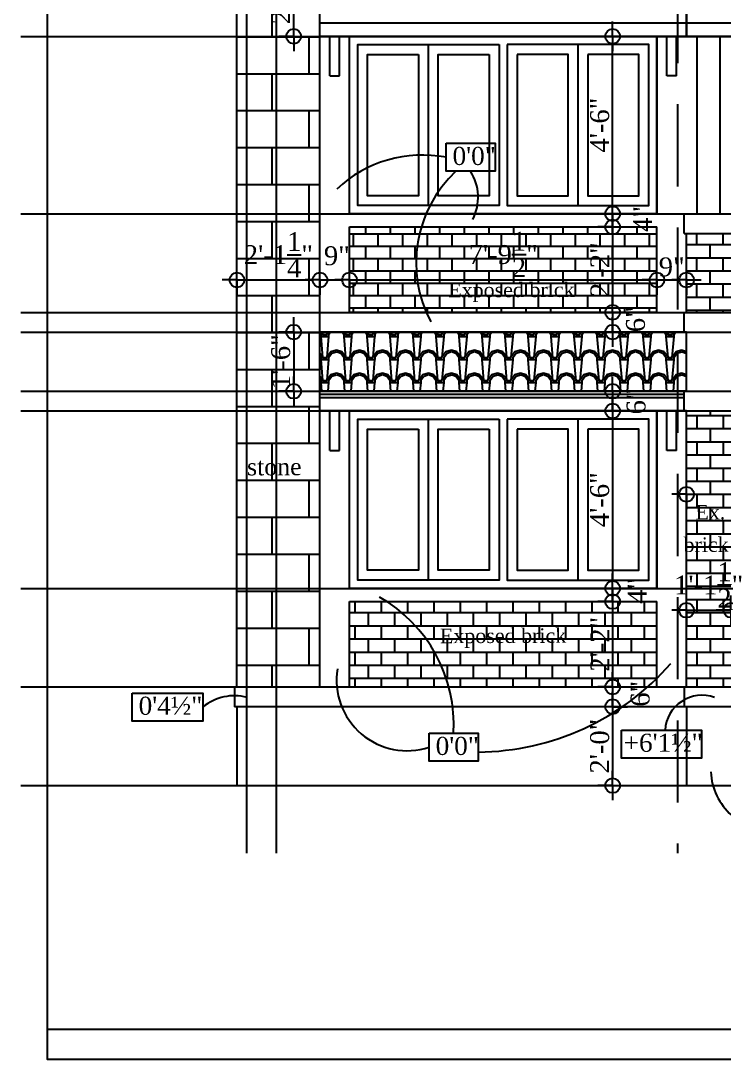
# Model space of a CAD drawing. Extents: x -4781 to 3971, y -2954 to -1072.
# Drawn here: x -2335.1 to -2121.1, y -1567 to -1251 of the extents above; entities that cross this region are included whole.
import ezdxf

# ---------------------------------------------------------------- set-up
doc = ezdxf.new("R2010")
doc.units = 0
doc.header["$LTSCALE"] = 20
doc.header["$MEASUREMENT"] = 0
doc.header["$PDMODE"] = 34
doc.linetypes.add('HIDDEN', pattern=[0.375, 0.25, -0.125])
doc.layers.get('0').update_dxf_attribs({"linetype": 'CONTINUOUS'})
doc.layers.get('DEFPOINTS').update_dxf_attribs({"linetype": 'CONTINUOUS'})
for name, color, linetype in [('border', 230, 'CONTINUOUS'), ('DIMLINE', 254, 'CONTINUOUS'), ('levels', 2, 'CONTINUOUS'), ('Stone', 8, 'CONTINUOUS'), ('TEXTS', 2, 'CONTINUOUS'), ('tile', 22, 'CONTINUOUS'), ('wall', 13, 'CONTINUOUS'), ('WINDOW', 4, 'CONTINUOUS'), ('WOOD', 7, 'CONTINUOUS')]:
    doc.layers.add(name, color=color, linetype=linetype)
doc.layers.add('correct', color=230, linetype='CONTINUOUS', plot=False)
doc.layers.add('guide', color=211, linetype='CONTINUOUS', plot=False)
doc.styles.add('DIMTEXT', font='times_1.ttf')
doc.styles.add('STYLE1', font='times_1.ttf')
doc.styles.add('style5', font='times_1.ttf')
doc.dimstyles.new('ARCH_48_0', dxfattribs={"dimtxt": 5.75, "dimasz": 2.25, "dimexe": 0.25, "dimexo": 0, "dimgap": 1, "dimtad": 1, "dimzin": 3, "dimdsep": 46, "dimlunit": 4, "dimtxsty": 'DIMTEXT', "dimblk": 'BLK', "dimcen": 0, "dimdle": 0.09375, "dimse1": 1, "dimse2": 1, "dimclrd": 254, "dimclrt": 3, "dimadec": 1, "dimazin": 0, "dimtfac": 1, "dimtix": 1, "dimtmove": 2, "dimatfit": 3, "dimldrblk": 'NONE', "dimfxl": 0.25, "dimtvp": 1.4625, "dimtolj": 1, "dimtzin": 15, "dimarcsym": 0})
pattern_1 = [(0, (-381.3477, -1627.0678), (0, 4), []), (90, (-381.348, -1627.068), (-8, 5e-16), [4, -4]), (90, (-377.348, -1627.068), (-8, 5e-16), [-4, 4])]

# ---------------------------------------------------------------- blocks, each defined once
blk = doc.blocks.new('A$C11477B86')
at = {"layer": 'WINDOW'}
for p, q in [((-24, -49), (-24, 0)), ((21.5, -49), (21.5, 0))]:
    blk.add_line(p, q, dxfattribs=at)
for points in [[(-48, 2.5), (45.5, 2.5), (45.5, -51.5), (-48, -51.5)], [(-2.5, 0), (-2.5, -49), (-45.5, -49), (-45.5, 0)], [(0, 0), (0, -49), (43, -49), (43, 0)], [(-27, -3), (-27, -46), (-42.5, -46), (-42.5, -3)], [(-5.5, -3), (-5.5, -46), (-21, -46), (-21, -3)], [(3, -3), (3, -46), (18.5, -46), (18.5, -3)], [(24.5, -3), (24.5, -46), (40, -46), (40, -3)]]:
    blk.add_lwpolyline(points, close=True, dxfattribs=at)
blk = doc.blocks.new('*U504')
blk.add_blockref('A$C11477B86', (1.25, -2.5))
blk = doc.blocks.new('BLK')
for q in [(0, 2), (-2, 0), (2, 0), (0, -2)]:
    blk.add_line((0, 0), q)
blk.add_circle((0, 0), 1)
blk = doc.blocks.new('*D513')
at = {"layer": 'DEFPOINTS', "color": 0, "lineweight": -2, "transparency": 16777216}
for p in [(-2244.1, -1313.78), (-2269.35, -1315.7), (-2244.1, -1329.84)]:
    blk.add_point(p, dxfattribs=at)
at = {"layer": 'DIMLINE', "color": 254, "lineweight": -2, "transparency": 16777216}
blk.add_line((-2267.1, -1329.84), (-2246.35, -1329.84), dxfattribs=at)
at = {"layer": 'DIMLINE', "color": 254, "lineweight": -2, "transparency": 16777216, "xscale": 2.25, "yscale": 2.25, "zscale": 2.25, "rotation": 180}
blk.add_blockref('BLK', (-2269.35, -1329.84), dxfattribs=at)
at = {"layer": 'DIMLINE', "color": 254, "lineweight": -2, "transparency": 16777216, "xscale": 2.25, "yscale": 2.25, "zscale": 2.25}
blk.add_blockref('BLK', (-2244.1, -1329.84), dxfattribs=at)
at = {"layer": 'DIMLINE', "color": 3, "lineweight": -2, "transparency": 16777216, "insert": (-2256.73, -1322.14), "char_height": 5.75, "attachment_point": 5, "style": 'DIMTEXT'}
blk.add_mtext('\\A1;2\'-1{\\H1.000000x;\\S1/4;}"', dxfattribs=at)
blk = doc.blocks.new('_None')
blk = doc.blocks.new('*D514')
at = {"layer": 'DEFPOINTS', "color": 0, "lineweight": -2, "transparency": 16777216}
for p in [(-2235.1, -1329.84), (-2244.1, -1336.34), (-2235.1, -1336.34)]:
    blk.add_point(p, dxfattribs=at)
at = {"layer": 'DIMLINE', "color": 254, "lineweight": -2, "transparency": 16777216}
blk.add_line((-2241.85, -1329.84), (-2237.35, -1329.84), dxfattribs=at)
at = {"layer": 'DIMLINE', "color": 254, "lineweight": -2, "transparency": 16777216, "xscale": 2.25, "yscale": 2.25, "zscale": 2.25, "rotation": 180}
blk.add_blockref('BLK', (-2244.1, -1329.84), dxfattribs=at)
at = {"layer": 'DIMLINE', "color": 254, "lineweight": -2, "transparency": 16777216, "xscale": 2.25, "yscale": 2.25, "zscale": 2.25}
blk.add_blockref('BLK', (-2235.1, -1329.84), dxfattribs=at)
at = {"layer": 'DIMLINE', "color": 3, "lineweight": -2, "transparency": 16777216, "insert": (-2238.95, -1322.5), "char_height": 5.75, "attachment_point": 5, "style": 'DIMTEXT'}
blk.add_mtext('\\A1;9"', dxfattribs=at)
blk = doc.blocks.new('*D515')
at = {"layer": 'DEFPOINTS', "color": 0, "lineweight": -2, "transparency": 16777216}
for p in [(-2141.6, -1329.84), (-2235.1, -1336.34), (-2141.6, -1336.34)]:
    blk.add_point(p, dxfattribs=at)
at = {"layer": 'DIMLINE', "color": 254, "lineweight": -2, "transparency": 16777216}
blk.add_line((-2232.85, -1329.84), (-2143.85, -1329.84), dxfattribs=at)
at = {"layer": 'DIMLINE', "color": 254, "lineweight": -2, "transparency": 16777216, "xscale": 2.25, "yscale": 2.25, "zscale": 2.25, "rotation": 180}
blk.add_blockref('BLK', (-2235.1, -1329.84), dxfattribs=at)
at = {"layer": 'DIMLINE', "color": 254, "lineweight": -2, "transparency": 16777216, "xscale": 2.25, "yscale": 2.25, "zscale": 2.25}
blk.add_blockref('BLK', (-2141.6, -1329.84), dxfattribs=at)
at = {"layer": 'DIMLINE', "color": 3, "lineweight": -2, "transparency": 16777216, "insert": (-2188.35, -1322.08), "char_height": 5.75, "attachment_point": 5, "style": 'DIMTEXT'}
blk.add_mtext('\\A1;7\'-9{\\H1.000000x;\\S1/2;}"', dxfattribs=at)
blk = doc.blocks.new('*D516')
at = {"layer": 'DEFPOINTS', "color": 0, "lineweight": -2, "transparency": 16777216}
for p in [(-2141.6, -1320.82), (-2132.6, -1320.82), (-2132.6, -1329.84)]:
    blk.add_point(p, dxfattribs=at)
at = {"layer": 'DIMLINE', "color": 254, "lineweight": -2, "transparency": 16777216}
blk.add_line((-2139.35, -1329.84), (-2134.85, -1329.84), dxfattribs=at)
at = {"layer": 'DIMLINE', "color": 254, "lineweight": -2, "transparency": 16777216, "xscale": 2.25, "yscale": 2.25, "zscale": 2.25, "rotation": 180}
blk.add_blockref('BLK', (-2141.6, -1329.84), dxfattribs=at)
at = {"layer": 'DIMLINE', "color": 254, "lineweight": -2, "transparency": 16777216, "xscale": 2.25, "yscale": 2.25, "zscale": 2.25}
blk.add_blockref('BLK', (-2132.6, -1329.84), dxfattribs=at)
at = {"layer": 'DIMLINE', "color": 3, "lineweight": -2, "transparency": 16777216, "insert": (-2137.1, -1325.9), "char_height": 5.75, "attachment_point": 5, "style": 'DIMTEXT'}
blk.add_mtext('\\A1;9"', dxfattribs=at)
blk = doc.blocks.new('*D517')
at = {"layer": 'DEFPOINTS', "color": 0, "lineweight": -2, "transparency": 16777216}
for p in [(-2148.14, -1313.7), (-2155.07, -1339.7), (-2148.14, -1339.7)]:
    blk.add_point(p, dxfattribs=at)
at = {"layer": 'DIMLINE', "color": 254, "lineweight": -2, "transparency": 16777216}
blk.add_line((-2155.07, -1315.95), (-2155.07, -1337.45), dxfattribs=at)
at = {"layer": 'DIMLINE', "color": 254, "lineweight": -2, "transparency": 16777216, "xscale": 2.25, "yscale": 2.25, "zscale": 2.25}
for p, rotation in [((-2155.07, -1313.7), 90), ((-2155.07, -1339.7), 270)]:
    blk.add_blockref('BLK', p, dxfattribs=dict(at, rotation=rotation))
at = {"layer": 'DIMLINE', "color": 3, "lineweight": -2, "transparency": 16777216, "insert": (-2158.95, -1326.7), "char_height": 5.75, "attachment_point": 5, "rotation": 90, "style": 'DIMTEXT'}
blk.add_mtext('\\A1;2\'-2"', dxfattribs=at)
blk = doc.blocks.new('*D518')
at = {"layer": 'DEFPOINTS', "color": 0, "lineweight": -2, "transparency": 16777216}
for p in [(-2162.73, -1309.7), (-2155.07, -1309.7), (-2162.73, -1313.7)]:
    blk.add_point(p, dxfattribs=at)
at = {"layer": 'DIMLINE', "color": 254, "lineweight": -2, "transparency": 16777216}
for p, q in [((-2155.07, -1307.45), (-2155.07, -1305.2)), ((-2155.07, -1313.7), (-2155.07, -1309.7)), ((-2155.07, -1315.95), (-2155.07, -1318.2))]:
    blk.add_line(p, q, dxfattribs=at)
at = {"layer": 'DIMLINE', "color": 254, "lineweight": -2, "transparency": 16777216, "xscale": 2.25, "yscale": 2.25, "zscale": 2.25}
for p, rotation in [((-2155.07, -1309.7), 270), ((-2155.07, -1313.7), 90)]:
    blk.add_blockref('BLK', p, dxfattribs=dict(at, rotation=rotation))
at = {"layer": 'DIMLINE', "color": 3, "lineweight": -2, "transparency": 16777216, "insert": (-2145.94, -1311.25), "char_height": 5.75, "attachment_point": 5, "rotation": 90, "style": 'DIMTEXT'}
blk.add_mtext('\\A1;4"', dxfattribs=at)
blk = doc.blocks.new('*D519')
at = {"layer": 'DEFPOINTS', "color": 0, "lineweight": -2, "transparency": 16777216}
for p in [(-2148.14, -1339.7), (-2155.07, -1345.7), (-2148.14, -1345.7)]:
    blk.add_point(p, dxfattribs=at)
at = {"layer": 'DIMLINE', "color": 254, "lineweight": -2, "transparency": 16777216}
for p, q in [((-2155.07, -1337.45), (-2155.07, -1335.2)), ((-2155.07, -1339.7), (-2155.07, -1345.7)), ((-2155.07, -1347.95), (-2155.07, -1350.2))]:
    blk.add_line(p, q, dxfattribs=at)
at = {"layer": 'DIMLINE', "color": 254, "lineweight": -2, "transparency": 16777216, "xscale": 2.25, "yscale": 2.25, "zscale": 2.25}
for p, rotation in [((-2155.07, -1339.7), 270), ((-2155.07, -1345.7), 90)]:
    blk.add_blockref('BLK', p, dxfattribs=dict(at, rotation=rotation))
at = {"layer": 'DIMLINE', "color": 3, "lineweight": -2, "transparency": 16777216, "insert": (-2148.09, -1341.79), "char_height": 5.75, "attachment_point": 5, "rotation": 90, "style": 'DIMTEXT'}
blk.add_mtext('\\A1;6"', dxfattribs=at)
blk = doc.blocks.new('*D520')
at = {"layer": 'DEFPOINTS', "color": 0, "lineweight": -2, "transparency": 16777216}
for p in [(-2172.15, -1345.7), (-2252.09, -1363.7), (-2126.68, -1363.7)]:
    blk.add_point(p, dxfattribs=at)
at = {"layer": 'DIMLINE', "color": 254, "lineweight": -2, "transparency": 16777216}
blk.add_line((-2252.09, -1347.95), (-2252.09, -1361.45), dxfattribs=at)
at = {"layer": 'DIMLINE', "color": 254, "lineweight": -2, "transparency": 16777216, "xscale": 2.25, "yscale": 2.25, "zscale": 2.25}
for p, rotation in [((-2252.09, -1345.7), 90), ((-2252.09, -1363.7), 270)]:
    blk.add_blockref('BLK', p, dxfattribs=dict(at, rotation=rotation))
at = {"layer": 'DIMLINE', "color": 3, "lineweight": -2, "transparency": 16777216, "insert": (-2256.01, -1354.7), "char_height": 5.75, "attachment_point": 5, "rotation": 90, "style": 'DIMTEXT'}
blk.add_mtext('\\A1;1\'-6"', dxfattribs=at)
blk = doc.blocks.new('*D521')
at = {"layer": 'DEFPOINTS', "color": 0, "lineweight": -2, "transparency": 16777216}
for p in [(-2126.68, -1363.7), (-2155.07, -1369.7), (-2126.68, -1369.7)]:
    blk.add_point(p, dxfattribs=at)
at = {"layer": 'DIMLINE', "color": 254, "lineweight": -2, "transparency": 16777216}
for p, q in [((-2155.07, -1361.45), (-2155.07, -1359.2)), ((-2155.07, -1363.7), (-2155.07, -1369.7)), ((-2155.07, -1371.95), (-2155.07, -1374.2))]:
    blk.add_line(p, q, dxfattribs=at)
at = {"layer": 'DIMLINE', "color": 254, "lineweight": -2, "transparency": 16777216, "xscale": 2.25, "yscale": 2.25, "zscale": 2.25}
for p, rotation in [((-2155.07, -1363.7), 270), ((-2155.07, -1369.7), 90)]:
    blk.add_blockref('BLK', p, dxfattribs=dict(at, rotation=rotation))
at = {"layer": 'DIMLINE', "color": 3, "lineweight": -2, "transparency": 16777216, "insert": (-2147.92, -1366.8), "char_height": 5.75, "attachment_point": 5, "rotation": 90, "style": 'DIMTEXT'}
blk.add_mtext('\\A1;6"', dxfattribs=at)
blk = doc.blocks.new('*D522')
at = {"layer": 'DEFPOINTS', "color": 0, "lineweight": -2, "transparency": 16777216}
for p in [(-2128.3, -1369.7), (-2155.07, -1423.7), (-2145.08, -1423.7)]:
    blk.add_point(p, dxfattribs=at)
at = {"layer": 'DIMLINE', "color": 254, "lineweight": -2, "transparency": 16777216}
blk.add_line((-2155.07, -1371.95), (-2155.07, -1421.45), dxfattribs=at)
at = {"layer": 'DIMLINE', "color": 254, "lineweight": -2, "transparency": 16777216, "xscale": 2.25, "yscale": 2.25, "zscale": 2.25}
for p, rotation in [((-2155.07, -1369.7), 90), ((-2155.07, -1423.7), 270)]:
    blk.add_blockref('BLK', p, dxfattribs=dict(at, rotation=rotation))
at = {"layer": 'DIMLINE', "color": 3, "lineweight": -2, "transparency": 16777216, "insert": (-2159, -1396.7), "char_height": 5.75, "attachment_point": 5, "rotation": 90, "style": 'DIMTEXT'}
blk.add_mtext('\\A1;4\'-6"', dxfattribs=at)
blk = doc.blocks.new('*D523')
at = {"layer": 'DEFPOINTS', "color": 0, "lineweight": -2, "transparency": 16777216}
for p in [(-2145.08, -1423.7), (-2155.07, -1427.7), (-2145.24, -1427.7)]:
    blk.add_point(p, dxfattribs=at)
at = {"layer": 'DIMLINE', "color": 254, "lineweight": -2, "transparency": 16777216}
for p, q in [((-2155.07, -1421.45), (-2155.07, -1419.2)), ((-2155.07, -1423.7), (-2155.07, -1427.7)), ((-2155.07, -1429.95), (-2155.07, -1432.2))]:
    blk.add_line(p, q, dxfattribs=at)
at = {"layer": 'DIMLINE', "color": 254, "lineweight": -2, "transparency": 16777216, "xscale": 2.25, "yscale": 2.25, "zscale": 2.25}
for p, rotation in [((-2155.07, -1423.7), 270), ((-2155.07, -1427.7), 90)]:
    blk.add_blockref('BLK', p, dxfattribs=dict(at, rotation=rotation))
at = {"layer": 'DIMLINE', "color": 3, "lineweight": -2, "transparency": 16777216, "insert": (-2147.64, -1424.44), "char_height": 5.75, "attachment_point": 5, "rotation": 90, "style": 'DIMTEXT'}
blk.add_mtext('\\A1;4"', dxfattribs=at)
blk = doc.blocks.new('*D524')
at = {"layer": 'DEFPOINTS', "color": 0, "lineweight": -2, "transparency": 16777216}
for p in [(-2147.13, -1427.7), (-2155.07, -1453.7), (-2145.24, -1453.7)]:
    blk.add_point(p, dxfattribs=at)
at = {"layer": 'DIMLINE', "color": 254, "lineweight": -2, "transparency": 16777216}
blk.add_line((-2155.07, -1429.95), (-2155.07, -1451.45), dxfattribs=at)
at = {"layer": 'DIMLINE', "color": 254, "lineweight": -2, "transparency": 16777216, "xscale": 2.25, "yscale": 2.25, "zscale": 2.25}
for p, rotation in [((-2155.07, -1427.7), 90), ((-2155.07, -1453.7), 270)]:
    blk.add_blockref('BLK', p, dxfattribs=dict(at, rotation=rotation))
at = {"layer": 'DIMLINE', "color": 3, "lineweight": -2, "transparency": 16777216, "insert": (-2158.95, -1440.7), "char_height": 5.75, "attachment_point": 5, "rotation": 90, "style": 'DIMTEXT'}
blk.add_mtext('\\A1;2\'-2"', dxfattribs=at)
blk = doc.blocks.new('*D525')
at = {"layer": 'DEFPOINTS', "color": 0, "lineweight": -2, "transparency": 16777216}
for p in [(-2145.24, -1453.7), (-2155.07, -1459.7), (-2145.24, -1459.7)]:
    blk.add_point(p, dxfattribs=at)
at = {"layer": 'DIMLINE', "color": 254, "lineweight": -2, "transparency": 16777216}
for p, q in [((-2155.07, -1451.45), (-2155.07, -1449.2)), ((-2155.07, -1453.7), (-2155.07, -1459.7)), ((-2155.07, -1461.95), (-2155.07, -1464.2))]:
    blk.add_line(p, q, dxfattribs=at)
at = {"layer": 'DIMLINE', "color": 254, "lineweight": -2, "transparency": 16777216, "xscale": 2.25, "yscale": 2.25, "zscale": 2.25}
for p, rotation in [((-2155.07, -1453.7), 270), ((-2155.07, -1459.7), 90)]:
    blk.add_blockref('BLK', p, dxfattribs=dict(at, rotation=rotation))
at = {"layer": 'DIMLINE', "color": 3, "lineweight": -2, "transparency": 16777216, "insert": (-2146.68, -1455.77), "char_height": 5.75, "attachment_point": 5, "rotation": 90, "style": 'DIMTEXT'}
blk.add_mtext('\\A1;6"', dxfattribs=at)
blk = doc.blocks.new('*D526')
at = {"layer": 'DEFPOINTS', "color": 0, "lineweight": -2, "transparency": 16777216}
for p in [(-2140.75, -1459.7), (-2155.07, -1483.7), (-2137.13, -1483.7)]:
    blk.add_point(p, dxfattribs=at)
at = {"layer": 'DIMLINE', "color": 254, "lineweight": -2, "transparency": 16777216}
blk.add_line((-2155.07, -1461.95), (-2155.07, -1481.45), dxfattribs=at)
at = {"layer": 'DIMLINE', "color": 254, "lineweight": -2, "transparency": 16777216, "xscale": 2.25, "yscale": 2.25, "zscale": 2.25}
for p, rotation in [((-2155.07, -1459.7), 90), ((-2155.07, -1483.7), 270)]:
    blk.add_blockref('BLK', p, dxfattribs=dict(at, rotation=rotation))
at = {"layer": 'DIMLINE', "color": 3, "lineweight": -2, "transparency": 16777216, "insert": (-2159, -1471.7), "char_height": 5.75, "attachment_point": 5, "rotation": 90, "style": 'DIMTEXT'}
blk.add_mtext('\\A1;2\'-0"', dxfattribs=at)
blk = doc.blocks.new('*D527')
at = {"layer": 'DEFPOINTS', "color": 0, "lineweight": -2, "transparency": 16777216}
for p in [(-2155.07, -1255.7), (-2113.73, -1255.7), (-2173.13, -1309.7)]:
    blk.add_point(p, dxfattribs=at)
at = {"layer": 'DIMLINE', "color": 254, "lineweight": -2, "transparency": 16777216}
blk.add_line((-2155.07, -1307.45), (-2155.07, -1257.95), dxfattribs=at)
at = {"layer": 'DIMLINE', "color": 254, "lineweight": -2, "transparency": 16777216, "xscale": 2.25, "yscale": 2.25, "zscale": 2.25}
for p, rotation in [((-2155.07, -1255.7), 90), ((-2155.07, -1309.7), 270)]:
    blk.add_blockref('BLK', p, dxfattribs=dict(at, rotation=rotation))
at = {"layer": 'DIMLINE', "color": 3, "lineweight": -2, "transparency": 16777216, "insert": (-2159, -1282.7), "char_height": 5.75, "attachment_point": 5, "rotation": 90, "style": 'DIMTEXT'}
blk.add_mtext('\\A1;4\'-6"', dxfattribs=at)
blk = doc.blocks.new('*D528')
at = {"layer": 'DEFPOINTS', "color": 0, "lineweight": -2, "transparency": 16777216}
for p in [(-2252.09, -1231.7), (-2161.84, -1231.7), (-2161.84, -1255.7)]:
    blk.add_point(p, dxfattribs=at)
at = {"layer": 'DIMLINE', "color": 254, "lineweight": -2, "transparency": 16777216}
blk.add_line((-2252.09, -1253.45), (-2252.09, -1233.95), dxfattribs=at)
at = {"layer": 'DIMLINE', "color": 254, "lineweight": -2, "transparency": 16777216, "xscale": 2.25, "yscale": 2.25, "zscale": 2.25}
for p, rotation in [((-2252.09, -1231.7), 90), ((-2252.09, -1255.7), 270)]:
    blk.add_blockref('BLK', p, dxfattribs=dict(at, rotation=rotation))
at = {"layer": 'DIMLINE', "color": 3, "lineweight": -2, "transparency": 16777216, "insert": (-2256.01, -1243.7), "char_height": 5.75, "attachment_point": 5, "rotation": 90, "style": 'DIMTEXT'}
blk.add_mtext('\\A1;2\'-0"', dxfattribs=at)
blk = doc.blocks.new('*D540')
at = {"layer": 'DEFPOINTS', "color": 0, "lineweight": -2, "transparency": 16777216}
for p in [(-2119.1, -1430.36), (-2132.6, -1436.06), (-2119.1, -1436.06)]:
    blk.add_point(p, dxfattribs=at)
at = {"layer": 'DIMLINE', "color": 254, "lineweight": -2, "transparency": 16777216}
for p, q in [((-2134.85, -1430.36), (-2137.1, -1430.36)), ((-2132.6, -1430.36), (-2119.1, -1430.36)), ((-2116.85, -1430.36), (-2114.6, -1430.36))]:
    blk.add_line(p, q, dxfattribs=at)
at = {"layer": 'DIMLINE', "color": 254, "lineweight": -2, "transparency": 16777216, "xscale": 2.25, "yscale": 2.25, "zscale": 2.25}
blk.add_blockref('BLK', (-2132.6, -1430.36), dxfattribs=at)
at = {"layer": 'DIMLINE', "color": 254, "lineweight": -2, "transparency": 16777216, "xscale": 2.25, "yscale": 2.25, "zscale": 2.25, "rotation": 180}
blk.add_blockref('BLK', (-2119.1, -1430.36), dxfattribs=at)
at = {"layer": 'DIMLINE', "color": 3, "lineweight": -2, "transparency": 16777216, "insert": (-2125.85, -1422.66), "char_height": 5.75, "attachment_point": 5, "style": 'DIMTEXT'}
blk.add_mtext('\\A1;1\'-1{\\H1.000000x;\\S1/2;}"', dxfattribs=at)
blk = doc.blocks.new('*D544')
at = {"layer": 'DEFPOINTS', "color": 0, "lineweight": -2, "transparency": 16777216}
for p in [(-2132.6, -1369.7), (-2077.35, -1369.7), (-2077.35, -1395.06)]:
    blk.add_point(p, dxfattribs=at)
at = {"layer": 'DIMLINE', "color": 254, "lineweight": -2, "transparency": 16777216}
blk.add_line((-2130.35, -1395.06), (-2079.6, -1395.06), dxfattribs=at)
at = {"layer": 'DIMLINE', "color": 254, "lineweight": -2, "transparency": 16777216, "xscale": 2.25, "yscale": 2.25, "zscale": 2.25, "rotation": 180}
blk.add_blockref('BLK', (-2132.6, -1395.06), dxfattribs=at)
at = {"layer": 'DIMLINE', "color": 254, "lineweight": -2, "transparency": 16777216, "xscale": 2.25, "yscale": 2.25, "zscale": 2.25}
blk.add_blockref('BLK', (-2077.35, -1395.06), dxfattribs=at)
at = {"layer": 'DIMLINE', "color": 3, "lineweight": -2, "transparency": 16777216, "insert": (-2104.98, -1387.31), "char_height": 5.75, "attachment_point": 5, "style": 'DIMTEXT'}
blk.add_mtext('\\A1;4\'-7{\\H1.000000x;\\S1/4;}"', dxfattribs=at)

msp = doc.modelspace()

# ---------------------------------------------------------------- hatches: boundary and pattern name
at = {"layer": 'Stone', "lineweight": -2}
h = msp.add_hatch(dxfattribs=at)
h.set_pattern_fill('BRICK', color=8, scale=45, style=0)
h.set_pattern_definition([(0, (-379.848, -1627.068), (0, 11.25), []), (90, (-379.848, -1627.068), (-22.5, 1e-15), [11.25, -11.25]), (90, (-368.598, -1627.068), (-22.5, 1e-15), [-11.25, 11.25])])
h.paths.add_polyline_path([(-2244.104, -1212.094), (-2253.979, -1212.094), (-2253.979, -1213.747), (-2257.979, -1213.747), (-2269.354, -1212.724), (-2269.354, -1453.705), (-2244.104, -1453.705)])
at = {"layer": 'tile', "lineweight": -2}
h = msp.add_hatch(dxfattribs=at)
h.set_pattern_fill('BRICK', color=256, scale=15, style=0)
h.set_pattern_definition([(0, (-381.3477, -1627.0678), (0, 3.75), []), (90, (-381.348, -1627.068), (-7.5, 5e-16), [3.75, -3.75]), (90, (-377.598, -1627.068), (-7.5, 5e-16), [-3.75, 3.75])])
h.paths.add_polyline_path([(-2141.604, -1339.705), (-2141.604, -1313.705), (-2235.104, -1313.705), (-2235.104, -1339.705)])
h = msp.add_hatch(dxfattribs=at)
h.set_pattern_fill('BRICK', color=256, scale=16, style=0)
h.set_pattern_definition([(0, (458.5465, -1627.0678), (0, 4), []), (90, (458.5465, -1627.068), (-8, 5e-16), [4, -4]), (90, (462.5465, -1627.068), (-8, 5e-16), [-4, 4])])
h.paths.add_polyline_path([(-2119.104, -1315.705), (-2132.604, -1315.705), (-2132.604, -1339.705), (-2119.104, -1339.705)])
h = msp.add_hatch(dxfattribs=at)
h.set_pattern_fill('SPANTILE', color=256, scale=7, style=0)
h.set_pattern_definition([(274.9697, (-374.90767, -1620.06777), (-6.99993915, 84.00000736), [6.464304, -155.143247]), (180, (-374.348, -1626.508), (-7, -7), [0.56, -6.44]), (0, (-381.348, -1627.068), (7, 7), [1.96, -5.04]), (90, (-379.388, -1627.068), (-7, 7), [0.7, -6.3]), (270, (-374.908, -1626.368), (7, -7), [0.7, -6.3]), (0, (-374.908, -1627.068), (7, 7), [0.56, -6.44]), (0, (-381.348, -1626.508), (7, 7), [1.4, -5.6]), (85.0303, (-379.94767, -1626.50777), (6.99993915, 84.00000736), [6.464304, -155.143247]), (52.6961, (-379.94767, -1626.15777), (-90.99990123, -119.00007519), [1.848056, -182.95725]), (18.4349, (-378.8277, -1624.6878), (14.000003, 6.9999888), [1.770874, -20.365065]), (341.5651, (-377.1477, -1624.1278), (-14.000003, 6.9999888), [1.770874, -20.365065]), (307.3039, (-375.46767, -1624.68777), (90.99990123, -119.00007519), [1.848056, -182.95725]), (20.2249, (-378.47767, -1625.17777), (-76.99998085, -28.00005835), [1.417395, -140.321804]), (339.7751, (-377.14767, -1624.68777), (76.99998085, -28.00005835), [1.417395, -140.321804]), (307.4054, (-375.81767, -1625.17777), (70.00006967, -90.999947255), [1.498063, -148.308475]), (52.5946, (-379.38767, -1626.36777), (-70.00006967, -90.999947255), [1.498063, -148.308475])])
h.paths.add_polyline_path([(-2132.604, -1363.705), (-2132.604, -1345.705), (-2133.354, -1345.705), (-2244.104, -1345.705), (-2244.104, -1363.705)])
h = msp.add_hatch(dxfattribs=at)
h.set_pattern_fill('BRICK', color=256, scale=16, style=0)
h.set_pattern_definition(pattern_1)
h.paths.add_polyline_path([(-2119.104, -1369.705), (-2132.604, -1369.705), (-2132.604, -1453.705), (-2119.104, -1453.705)])
h = msp.add_hatch(dxfattribs=at)
h.set_pattern_fill('BRICK', color=256, scale=16, style=0)
h.set_pattern_definition(pattern_1)
h.paths.add_polyline_path([(-2235.104, -1427.705), (-2235.104, -1453.705), (-2141.604, -1453.705), (-2141.604, -1427.705)])

# ---------------------------------------------------------------- linework, layer by layer
at = {"layer": 'border', "lineweight": -2}
msp.add_line((-1751.801, -1557.934), (-2327.034, -1557.934), dxfattribs=at)
at = {"layer": 'correct', "color": 3, "lineweight": -2}
msp.add_lwpolyline([(-2327.034, -1071.997), (-2327.034, -1566.997), (-1751.801, -1566.997), (-1751.801, -1071.997)], close=True, dxfattribs=at)
at = {"layer": 'guide'}
for p, q in [((-2266.354, -1504.321), (-2266.354, -1126.376)), ((-2257.354, -1504.321), (-2257.354, -1126.376))]:
    msp.add_line(p, q, dxfattribs=at)
at = {"layer": 'guide', "linetype": 'HIDDEN', "ltscale": 5}
msp.add_line((-2135.354, -1126.376), (-2135.354, -1504.321), dxfattribs=at)
at = {"layer": 'guide', "color": 1}
for p, q in [((-2335.093, -1255.705), (-1732.615, -1255.705)), ((-2335.093, -1363.705), (-1732.615, -1363.705)), ((-2335.093, -1369.705), (-1732.615, -1369.705))]:
    msp.add_line(p, q, dxfattribs=at)
at = {"layer": 'guide', "color": 5}
for p, q in [((-2335.093, -1309.705), (-1732.615, -1309.705)), ((-2335.093, -1423.705), (-1732.615, -1423.705))]:
    msp.add_line(p, q, dxfattribs=at)
at = {"layer": 'guide', "color": 3}
for p, q in [((-2335.093, -1339.705), (-1732.615, -1339.705)), ((-2335.093, -1345.705), (-1732.615, -1345.705))]:
    msp.add_line(p, q, dxfattribs=at)
at = {"layer": 'guide', "color": 13}
for p, q in [((-2335.093, -1453.705), (-1732.615, -1453.705)), ((-2335.093, -1483.705), (-1732.615, -1483.705))]:
    msp.add_line(p, q, dxfattribs=at)
at = {"layer": 'levels', "color": 0}
for points in [[(-2205.731, -1288.231), (-2190.85, -1288.231), (-2190.85, -1296.766), (-2205.731, -1296.766)], [(-2301.213, -1455.554), (-2279.679, -1455.554), (-2279.679, -1464.09), (-2301.213, -1464.09)], [(-2210.872, -1467.783), (-2195.991, -1467.783), (-2195.991, -1476.318), (-2210.872, -1476.318)], [(-2152.353, -1466.808), (-2128.081, -1466.808), (-2128.081, -1475.344), (-2152.353, -1475.344)]]:
    msp.add_lwpolyline(points, close=True, dxfattribs=at)
for centre, radius, start, end in [((-2212.88, -1329.932), 38.109, 79.18654, 133.25726), ((-2176.68, -1324.645), 38.179, 133.09517, 207.97498), ((-2210.852, -1304.688), 14.851, 333.06664, 32.23642), ((-2248.44, -1465.411), 45.07, 356.9833, 60.11351), ((-2196.541, -1395.08), 78.417, 270.40149, 319.01249), ((-2217.555, -1451.618), 21.498, 170.80796, 288.11234), ((-2270.19, -1471.202), 14.818, 74.6936, 129.82247), ((-2127.882, -1467.525), 11.279, 70.23725, 176.35601), ((-2106.817, -1478.86), 18.379, 182.2278, 275.68796)]:
    msp.add_arc(centre, radius, start, end, dxfattribs=at)
at = {"layer": 'tile', "lineweight": -2}
for p, q in [((-2132.604, -1363.705), (-2244.104, -1363.705)), ((-2133.354, -1364.705), (-2244.104, -1364.705))]:
    msp.add_line(p, q, dxfattribs=at)
at = {"layer": 'wall', "lineweight": -2}
for p, q in [((-2269.354, -1453.705), (-2269.354, -1212.094)), ((-2244.104, -1453.705), (-2244.104, -1212.094)), ((-2132.604, -1225.594), (-2132.604, -1255.705)), ((-2132.604, -1255.705), (-2132.604, -1231.705)), ((-2244.104, -1255.705), (-2132.604, -1255.705)), ((-2235.104, -1309.705), (-2235.104, -1255.705)), ((-2141.604, -1309.705), (-2141.604, -1255.705)), ((-2235.104, -1309.705), (-2141.604, -1309.705)), ((-2133.354, -1309.705), (-2073.104, -1309.705)), ((-2133.354, -1315.705), (-2133.354, -1309.705)), ((-2235.104, -1339.705), (-2235.104, -1313.705)), ((-2235.104, -1313.705), (-2141.604, -1313.705)), ((-2141.604, -1339.705), (-2141.604, -1313.705)), ((-2133.354, -1315.705), (-2073.104, -1315.705)), ((-2132.604, -1339.705), (-2132.604, -1315.705)), ((-2141.604, -1339.705), (-2235.104, -1339.705)), ((-2133.354, -1345.705), (-2133.354, -1339.705)), ((-2133.354, -1339.705), (-2013.854, -1339.705)), ((-2132.604, -1345.705), (-2244.104, -1345.705)), ((-2133.354, -1345.705), (-2013.854, -1345.705)), ((-2132.604, -1363.705), (-2132.604, -1345.705)), ((-2132.604, -1363.705), (-2132.604, -1345.705)), ((-2133.354, -1369.705), (-2133.354, -1363.705)), ((-2133.354, -1363.705), (-2077.354, -1363.705)), ((-2235.104, -1423.705), (-2235.104, -1369.705)), ((-2141.604, -1423.705), (-2141.604, -1369.705)), ((-2133.354, -1369.705), (-2077.354, -1369.705)), ((-2132.604, -1453.705), (-2132.604, -1369.705)), ((-2235.104, -1423.705), (-2141.604, -1423.705)), ((-2235.104, -1453.705), (-2235.104, -1427.705)), ((-2235.104, -1427.705), (-2141.604, -1427.705)), ((-2141.604, -1453.705), (-2141.604, -1427.705)), ((-2270.104, -1453.705), (-2038.354, -1453.705)), ((-2270.104, -1453.705), (-2270.104, -1459.705)), ((-2133.354, -1453.705), (-2133.354, -1459.705)), ((-2119.104, -1459.705), (-2270.104, -1459.705)), ((-2269.354, -1459.705), (-2269.354, -1483.705)), ((-2132.604, -1459.705), (-2132.604, -1483.705)), ((-2327.034, -1483.705), (-1751.801, -1483.705))]:
    msp.add_line(p, q, dxfattribs=at)
at = {"layer": 'wall', "color": 0, "lineweight": -2}
for p, q in [((-2129.354, -1309.705), (-2129.354, -1255.705)), ((-2122.354, -1309.705), (-2122.354, -1255.705))]:
    msp.add_line(p, q, dxfattribs=at)
at = {"layer": 'WOOD'}
for p, q in [((-2132.604, -1251.705), (-2244.104, -1251.705)), ((-1935.104, -1251.705), (-2132.604, -1251.705)), ((-2132.604, -1255.705), (-2244.104, -1255.705)), ((-2241.104, -1267.705), (-2241.104, -1255.705)), ((-2238.104, -1267.705), (-2238.104, -1255.705)), ((-2138.604, -1267.705), (-2138.604, -1255.705)), ((-2135.604, -1267.705), (-2135.604, -1255.705)), ((-1935.104, -1255.705), (-2132.604, -1255.705)), ((-2241.104, -1267.705), (-2238.104, -1267.705)), ((-2135.604, -1267.705), (-2138.604, -1267.705)), ((-2133.354, -1365.705), (-2244.104, -1365.705)), ((-2132.604, -1369.705), (-2244.104, -1369.705)), ((-2241.104, -1381.705), (-2241.104, -1369.705)), ((-2238.104, -1381.705), (-2238.104, -1369.705)), ((-2138.604, -1381.705), (-2138.604, -1369.705)), ((-2135.604, -1381.705), (-2135.604, -1369.705)), ((-2241.104, -1381.705), (-2238.104, -1381.705)), ((-2135.604, -1381.705), (-2138.604, -1381.705))]:
    msp.add_line(p, q, dxfattribs=at)

# ---------------------------------------------------------------- block references
for p in [(-2188.354, -1255.705), (-2188.354, -1369.705)]:
    msp.add_blockref('*U504', p)

# ---------------------------------------------------------------- texts
at = {"layer": 'levels', "style": 'style5'}
for s, p in [('0\'0"', (-2203.766, -1294.844)), ('0\'4½"', (-2299.249, -1462.167)), ('0\'0"', (-2208.908, -1474.395)), ('+6\'1½"', (-2151.728, -1473.421))]:
    msp.add_text(s, height=5.4893, dxfattribs=at).set_placement(p)
at = {"layer": 'TEXTS', "color": 7, "style": 'STYLE1'}
for s, height, p in [('Exposed brick', 4.42607, (-2205.07, -1335.136)), ('stone', 5.2071, (-2266.277, -1389.312)), ('Ex.', 4.4261, (-2129.906, -1402.719)), ('brick', 4.4261, (-2133.513, -1412.62)), ('Exposed brick', 4.42607, (-2207.602, -1440.389))]:
    msp.add_text(s, height=height, rotation=0.20841, dxfattribs=at).set_placement(p)

# ---------------------------------------------------------------- dimensions: what is measured, and where the dimension line sits
at = {"layer": 'DIMLINE', "lineweight": -2}
for base, p1, p2, picture, middle in [((-2252.088, -1231.705), (-2161.844, -1255.705), (-2161.844, -1231.705), '*D528', (-2256.013, -1243.705)), ((-2155.072, -1255.705), (-2173.131, -1309.705), (-2113.733, -1255.705), '*D527', (-2158.997, -1282.705)), ((-2155.072, -1339.705), (-2148.136, -1313.705), (-2148.136, -1339.705), '*D517', (-2158.947, -1326.705)), ((-2252.088, -1363.705), (-2172.15, -1345.705), (-2126.681, -1363.705), '*D520', (-2256.013, -1354.705)), ((-2155.072, -1423.705), (-2128.297, -1369.705), (-2145.08, -1423.705), '*D522', (-2158.997, -1396.705)), ((-2155.072, -1453.705), (-2147.135, -1427.705), (-2145.238, -1453.705), '*D524', (-2158.947, -1440.705)), ((-2155.072, -1483.705), (-2140.755, -1459.705), (-2137.13, -1483.705), '*D526', (-2158.997, -1471.705))]:
    dim = msp.add_linear_dim(base=base, p1=p1, p2=p2, angle=90, dimstyle='ARCH_48_0', dxfattribs=at)
    dim.commit()
    dim.dimension.update_dxf_attribs({"geometry": picture, "text_midpoint": middle})
for base, p1, p2, picture, middle in [((-2155.072, -1309.705), (-2162.73, -1313.705), (-2162.73, -1309.705), '*D518', (-2145.937, -1311.254)), ((-2155.072, -1345.705), (-2148.136, -1339.705), (-2148.136, -1345.705), '*D519', (-2148.086, -1341.787)), ((-2155.072, -1369.705), (-2126.681, -1363.705), (-2126.681, -1369.705), '*D521', (-2147.923, -1366.804)), ((-2155.072, -1427.705), (-2145.08, -1423.705), (-2145.238, -1427.705), '*D523', (-2147.639, -1424.439)), ((-2155.072, -1459.705), (-2145.238, -1453.705), (-2145.238, -1459.705), '*D525', (-2146.677, -1455.767))]:
    dim = msp.add_linear_dim(base=base, p1=p1, p2=p2, angle=90, dimstyle='ARCH_48_0', dxfattribs=at)
    dim.commit()
    dim.dimension.update_dxf_attribs({"geometry": picture, "text_midpoint": middle, "dimtype": 160})
for base, p1, p2, picture, middle in [((-2244.104, -1329.835), (-2269.354, -1315.703), (-2244.104, -1313.776), '*D513', (-2256.729, -1322.139)), ((-2141.604, -1329.835), (-2235.104, -1336.337), (-2141.604, -1336.337), '*D515', (-2188.354, -1322.081)), ((-2132.604, -1329.835), (-2141.604, -1320.817), (-2132.604, -1320.817), '*D516', (-2137.104, -1325.902)), ((-2077.354, -1395.065), (-2132.604, -1369.705), (-2077.354, -1369.705), '*D544', (-2104.979, -1387.311)), ((-2119.104, -1430.359), (-2132.604, -1436.056), (-2119.104, -1436.056), '*D540', (-2125.854, -1422.664))]:
    dim = msp.add_linear_dim(base=base, p1=p1, p2=p2, dimstyle='ARCH_48_0', dxfattribs=at)
    dim.commit()
    dim.dimension.update_dxf_attribs({"geometry": picture, "text_midpoint": middle})
dim = msp.add_linear_dim(base=(-2235.104, -1329.835), p1=(-2244.104, -1336.337), p2=(-2235.104, -1336.337), dimstyle='ARCH_48_0', dxfattribs=at)
dim.commit()
dim.dimension.update_dxf_attribs({"geometry": '*D514', "text_midpoint": (-2238.945, -1322.502), "dimtype": 160})

doc.saveas('drawing.dxf')
